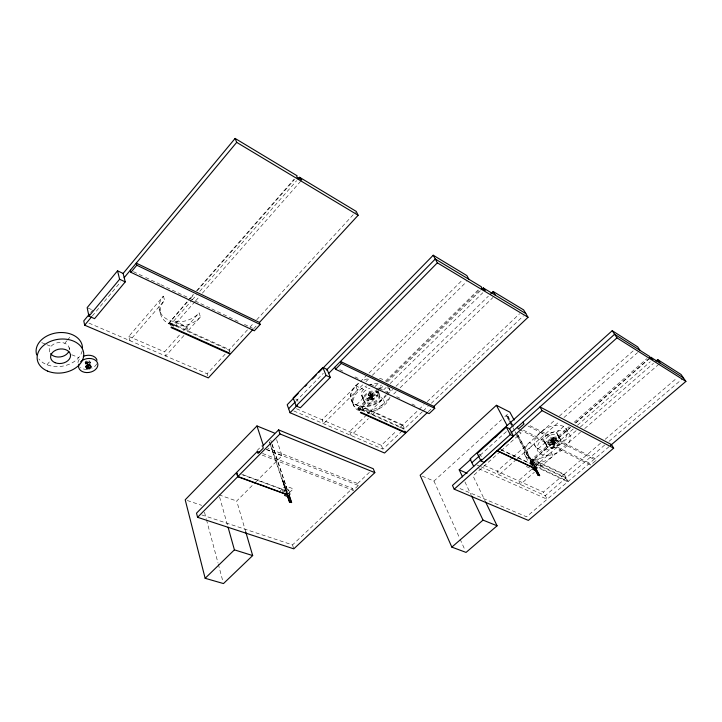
<?xml version="1.0" encoding="UTF-8"?>
<svg xmlns="http://www.w3.org/2000/svg" width="722" height="722" viewBox="0 0 722 722"><rect width="100%" height="100%" fill="white"/><g stroke="black" fill="none" stroke-linecap="round" stroke-linejoin="round"><path stroke-width="0.54" stroke-dasharray="3.61 2.71" d="M358.229 407.849L359.213 408.291L360.016 410.249L358.067 409.365L358.229 407.849L381.415 385.052M88.4 363.121C85.349 364.141 90.16 361.93 87.037 362.606M194.985 301.597L173.479 326.082L168.352 323.772L187.558 301.101M370.837 394.113C368.419 391.459 374.989 406.342 370.991 394.582M47.002 364.763L49.827 361.352M64.809 343.284L66.785 340.901M67.444 340.107L71.388 335.351M90.674 312.581L92.741 310.09M92.272 316.019L120.637 281.914M87.263 363.401L88.147 362.354M163.416 296.137L164.571 300.271L129.798 340.622L128.778 336.425L163.416 296.137A22.635 17.021 -14.9 0 0 173.298 321.371L178.885 321.813A22.635 17.021 -14.9 0 0 199.137 312.861L200.4 316.958L188.054 330.866L186.845 326.75L175.392 321.534L174.923 322.075L176.096 326.209L176.565 325.667L175.392 321.534M188.298 300.253L193.478 294.323M196.438 290.939L294.134 179.164M168.352 323.772L187.639 301.706M190.608 298.312L194.317 294.071M197.286 290.677L294.486 179.516M170.446 325.478L169.869 323.393L170.338 322.851L169.056 322.274M173.479 326.082L171.619 323.429L191.592 300.623M192.332 299.774L196.772 294.711M199.732 291.327L296.652 180.671M195.725 300.749L199.434 296.534M202.395 293.15L301.011 180.843M183.939 335.504L165.717 356.027L164.598 351.867L180.563 333.835M183.469 330.559L186.375 327.274L174.923 322.075M186.845 326.75L199.137 312.861M207.746 375.846L207.133 373.779L225.147 354.159M230.038 351.605L229.37 349.556L249.126 328.05M249.884 327.219L253.684 323.086M256.716 319.774L355.468 212.232M253.63 328.763L257.267 324.81M530.643 460.907L529.966 459.553L530.273 460.203M295.713 401.477L323.312 373.31M257.041 450.6L261.761 445.799M245.787 532.033L236.699 501.014L255.001 482.747M255.796 481.953L282.058 455.735L276.454 439.22M360.26 381.748L365.828 376.198M369.005 373.03L462.865 279.531M362.715 384.835L323.582 423.715L322.075 419.78L359.466 382.543A19.647 13.032 -23.2 0 0 356.307 404.735A19.647 13.032 -23.2 0 0 385.683 394.979M365.91 381.658L369.113 378.49M372.308 375.314L466.565 281.697M356.488 404.825L363.807 397.605A8.42 5.586 -23.2 0 0 377.137 391.784M374.898 386.667L378.635 382.985M282.501 480.338L282.825 480.96L269.541 441.431M282.636 480.744C284.062 481.818 281.526 480.744 283.033 480.762M282.807 481.267C284.378 482.458 281.706 481.466 283.168 481.141M282.997 481.845C284.459 482.828 281.896 481.953 283.385 481.764M385.413 381.126L478.154 289.928M283.159 482.323C284.612 483.208 282.058 482.476 283.547 482.224M283.295 482.729C284.775 483.722 282.167 482.819 283.71 482.666M369.664 397.804L371.117 396.378L373.148 396.279L374.059 398.354L372.615 399.771L370.585 399.88L369.664 397.804L369.989 398.562L371.442 397.136L373.473 397.037L373.148 396.279M358.067 409.365L377.299 390.467M378.102 389.672L382.1 385.738M386.108 381.803L479.877 289.666M283.457 483.208C285.028 484.3 282.32 483.352 283.854 483.108M283.656 483.803C285.262 484.958 282.51 483.993 284.044 483.65M361.379 410.331L360.188 408.733L379.483 389.781M380.286 388.996L384.312 385.043M387.533 381.884L481.628 289.495M284.215 485.04C282.699 484.002 285.343 484.886 283.827 485.166L284.63 485.437L283.827 485.166M370.585 399.88L370.26 399.122L372.29 399.022L373.734 397.605L374.059 398.354M284.306 486.61L284.269 485.662L284.928 487.16L284.883 486.204M279.243 491.899L281.869 489.326L282.537 491.33M362.778 410.34L380.503 392.976M383.725 389.817L386.144 387.443M390.169 383.499L482.828 292.726M284.54 487.305L285.154 487.837L284.54 487.305L285.136 486.953M285.407 488.595C283.674 487.188 286.58 488.424 285.01 488.713L285.858 489.101L285.01 488.713M283.195 491.375L284.36 490.238L241.762 474.562M285.235 492.043L284.567 490.03L285.741 488.893L288.719 489.994L290.063 494.001M286.399 490.734C286.237 491.781 284.973 489.498 285.858 489.101M286.183 490.942L285.75 490.085M285.921 490.157L285.488 489.308M286.174 492.467L288.719 489.994M366.722 414.807L349.502 431.603L351.054 435.492L368.346 418.679M367.507 414.049L370.639 410.989L372.281 414.861M386.351 395.665L371.099 410.547L372.732 414.41L390.485 397.163M387.154 394.88L392.777 389.402M395.99 386.261L488.352 296.191M289.54 492.503L293.312 488.839L285.37 485.888L282.076 489.119L283.412 493.135M393.707 394.022L396.125 391.667M400.159 387.75L492.909 297.554M296.426 408.724L381.324 445.33L396.649 430.745M399.88 427.677L402.298 425.375L403.995 429.184L358.753 408.742L359.565 410.701M402.298 425.375L361.884 407.009L363.509 410.89L363.96 410.439L362.336 406.567L402.75 424.942L418.264 410.177M419.085 409.392L423.985 404.735M427.253 401.622L519.542 313.781M293.764 410.926L382.94 449.165L402.371 430.727M422.37 411.748L404.446 428.76L360.188 408.733M423.182 410.98L428.074 406.342M431.332 403.246L523.387 315.893M428.236 411.702L431.44 408.67M201.844 514.939L292.518 544.893L352.408 488.388L353.166 490.346L358.338 485.473L357.58 483.514L267.835 448.154M357.58 483.514L370.115 471.692M532.845 465.04L531.699 462.802L532.051 463.551M422.108 476.078L433.958 481.06L501.537 419.717M504.877 416.684L508.207 413.661M512.241 426.892L506.673 415.836L508.162 416.585L511.302 422.487M506.456 416.034L508.162 416.585M480.22 455.167L506.925 431.142M500.373 451.485L473.027 475.888L485.058 500.842M501.194 450.745L521.076 433.001L518.17 431.557M512.313 457.739L497.106 471.186L498.947 474.841L516.311 459.535M513.152 456.99L555.182 419.825M559.388 416.107L634.304 349.863M531.473 463.001L531.933 462.703L530.309 460.203M517.132 458.813L559.785 421.206M564.008 417.478L637.526 352.661M527.719 455.329L527.962 455.925L515.093 431.639M527.917 455.708C532.06 461.936 528.54 458.885 528.188 455.726M528.233 456.909L528.694 456.656M528.468 457.351L528.919 457.071M538.152 448.84L545.363 442.514M556.283 432.929L563.62 426.494M528.666 457.721L529.145 457.468M528.892 458.154L529.352 457.883M551.608 440.384L552.52 439.59M573.25 428.94L533.459 463.659L530.426 462.224L530.219 460.762L569.126 426.711M574.198 422.271L646.948 358.608M532.728 459.246L534.668 462.865L534.217 463.253L532.285 459.643L532.728 459.246L564.225 474.264L568.178 481.403L538.964 467.621M532.917 464.76L532.475 465.158L530.526 461.511L530.977 461.114L532.917 464.76L534.93 465.717M551.96 443.019L553.386 441.774L555.11 441.656L555.498 442.369L555.796 443.498L554.379 444.734L552.655 444.851L551.96 443.019L552.655 444.851M530.787 461.71L531.23 461.394L530.67 460.88M530.426 462.224L570.272 427.379M575.362 422.939L648.275 359.186M533.459 463.659L531.735 461.475L570.615 427.487M575.687 423.056L649.222 358.78M533.45 460.194L529.957 463.244L531.915 466.917M552.357 443.723L553.774 442.478L555.498 442.369M531.708 462.901L531.013 461.52M552.258 444.147L553.982 444.03L555.408 442.785L555.11 441.656M530.399 465.41L531.636 464.336L501.258 450.005M500.463 449.319L531.861 464.138L533.098 463.064L535.372 464.138L537.33 467.802M532.24 464.445L532.692 464.129L532.087 463.533M577.483 425.249L650.296 361.74M533.071 464.842L532.637 465.185L532.692 464.129M532.683 466.484L535.372 464.138M531.663 469.345L518.459 480.834L520.327 484.453L534.406 472.242M535.796 465.753L539.09 462.883L541.031 466.484L538.549 468.641M576.102 430.673L539.533 462.495L541.482 466.105L580.47 432.27M580.353 426.973L653.473 363.337M536.32 465.852L539.505 463.082M584.703 428.597L659.285 363.879M484.092 465.302L543.368 492.088L563.783 474.643L567.736 481.782L538.513 468.009M564.225 474.264L600.894 442.938M605.153 439.301L676.785 378.102M604.711 445.014L566.192 477.829L531.735 461.475M608.989 441.368L682.606 378.662M609.043 446.692L526.528 516.781L458.641 488.027M519.38 429.536L590.65 464.977L596.092 460.365L595.045 458.578L528.991 425.195M284.062 485.87L284.63 485.437M284.766 487.991L285.361 487.63M371.884 398.021C369.881 397.768 373.707 396.703 371.514 398.508C372.823 399.69 372.381 396.856 371.532 398.697M371.857 398.138L372.525 398.219M285.533 490.292L286.138 489.949M283.647 484.633L284.251 484.281M553.738 443.931L554.559 443.407L552.619 439.942L551.897 440.059L553.81 443.958L554.514 443.561L554.135 442.694L553.242 442.956L554.135 442.694M187.269 500.499L201.718 505.364M218.974 494.841L236.699 501.014M243.034 474.733L284.567 490.03M262.194 455.104L353.166 490.346M262.582 453.47L352.408 488.388M266.418 449.364L358.338 485.473M266.517 449.635L282.058 455.735M41.723 342.625L45.847 344.295M46.885 344.71L51.009 346.38M71.731 354.755L78.716 357.58M88.968 323.113L207.133 373.779M128.778 336.425L164.598 351.867M88.075 308.05L91.811 309.684M295.713 399.013L297.401 399.762L298.141 401.757M478.794 468.686L547.159 499.254L543.368 492.088M476.971 464.968L480.031 466.34M480.897 466.737L545.254 495.662L565.75 478.199L530.526 461.511M171.619 323.429L229.37 349.556M169.869 323.393L228.901 350.071L229.569 352.119M478.867 454.174L480.491 454.923L481.881 457.721M369.89 394.338L370.9 394.817M355.594 385.71L363.482 389.411M375.142 394.871L382.795 398.454M526.257 466.475L531.32 468.849M133.426 271.671L144.626 276.986M145.645 277.474L159.905 284.251M160.925 284.73L210.842 308.438M211.862 308.926L228.161 316.669M229.181 317.148L238.341 321.507M244.46 324.404L252.61 328.275M339.8 369.691L342.851 371.144M355.053 376.938L358.103 378.382M370.296 384.176L374.366 386.108M379.447 388.526L384.528 390.936M385.548 391.423L389.609 393.355M396.73 396.73L399.78 398.183M411.973 403.977L415.024 405.421M530.219 460.762L530.977 461.114M532.285 459.643L563.783 474.643M523.405 430.177L589.621 463.19L590.65 464.977M527.999 426.034L596.092 460.365M540.209 432.397L546.292 435.456M555.29 439.996L561.202 442.974M551.689 439.797L552.474 440.194M551.761 440.483L552.655 440.014M565.877 428.272L568.981 433.669M557.258 433.687L560.317 439.093M553.548 438.651A1.949 1.128 -27.7 0 1 551.364 440.862A1.949 1.128 -27.7 0 1 550.534 439.093A1.949 1.128 -27.7 0 1 553.548 438.651L553.927 439.328A1.949 1.128 -27.7 0 1 551.743 441.53A1.949 1.128 -27.7 0 1 550.913 439.77A1.949 1.128 -27.7 0 1 553.927 439.328M555.408 442.785L555.796 443.498M553.079 439.499A1.119 0.65 -27.7 0 1 551.761 440.754A1.119 0.65 -27.7 0 1 551.355 439.698A1.119 0.65 -27.7 0 1 553.079 439.499L553.205 439.725A1.119 0.65 -27.7 0 1 551.888 440.98A1.119 0.65 -27.7 0 1 551.482 439.924A1.119 0.65 -27.7 0 1 553.205 439.725M552.998 439.707L554.135 441.738M553.386 441.774L553.774 442.478M553.982 444.03L554.379 444.734M551.382 440.718L552.52 442.748M550.083 440.411L550.453 441.088M544.379 441.765L547.375 447.198M534.542 444.761L537.493 450.212M533.098 463.064L535.056 466.728M511.835 423.462L513.929 427.397M518.125 435.258L534.379 465.708M507.945 416.784L510.048 420.709M510.571 421.693L512.142 424.644M516.862 433.48L534.154 465.907M506.673 415.836L512.458 426.702M512.981 427.686L514.56 430.646M516.447 434.788L527.493 455.528M531.861 464.138L532.836 465.979M524.506 454.264L526.437 457.901M464.932 481.89L471.114 494.967M433.958 481.06L459.634 538.143M460.094 539.154L465.139 550.372M389.077 388.138L389.943 390.07M402.75 424.942L405.304 430.673M379.591 394.582L377.895 390.71A8.438 5.577 -23.2 0 1 371.713 399.437A8.438 5.577 -23.2 0 1 362.146 396.477A8.438 5.577 -23.2 0 1 369.971 388.255M372.056 393.093L372.372 393.824M371.487 394.022L371.586 394.266A1.236 0.821 -23.2 0 1 369.881 395.457A1.236 0.821 -23.2 0 1 369.691 394.022A1.236 0.821 -23.2 0 1 371.55 394.23M371.442 394.392L372.381 396.568M371.117 396.378L371.442 397.136M372.29 399.022L372.615 399.771M369.511 395.232L370.449 397.416M368.274 395.078L368.581 395.8M361.623 395.521L364.078 401.351M381.324 445.33L382.94 449.165M351.343 400.006L353.753 405.863M270.768 440.113L271.824 443.281M272.185 444.337L288.069 491.844M271.977 444.535L287.861 492.052M285.741 488.893L287.076 492.909M269.333 441.638L270.389 444.788M270.741 445.844L282.284 480.545M284.36 490.238L285.028 492.251M292.518 544.893L293.8 548.855M186.375 327.274L187.585 331.398M219.578 496.998L227.448 525.038M170.338 322.851L170.924 324.927M159.345 309.53L160.483 313.673M204.479 512.205L206.212 518.694M206.492 519.768L218.008 563.025M218.297 564.108L222.899 581.4M90.042 362.074L90.205 362.868M85.151 362.615L85.304 363.419M69.122 347.598L69.529 349.755M388.598 387.867A19.747 13.014 -23.2 0 1 390.638 393.427M390.051 397.073A19.747 13.014 -23.2 0 1 364.637 412.027M358.906 410.656A19.747 13.014 -23.2 0 1 353.428 398.788A19.747 13.014 -23.2 0 1 366.46 385.936M368.41 385.169A19.747 13.014 -23.2 0 1 380.088 383.716M363.771 397.587A8.42 5.586 -23.2 0 1 367.047 387.028M387.651 385.079A19.647 13.032 -23.2 0 1 386.243 394.077M363.96 380.106A19.647 13.032 -23.2 0 1 368.861 378.454M379.456 378.274A19.647 13.032 -23.2 0 1 384.754 380.828M200.4 316.958A22.716 17.021 -14.9 0 1 180.076 325.947L174.471 325.505A22.716 17.021 -14.9 0 1 164.571 300.271M49.701 351.966A9.982 7.238 -7.9 0 1 58.563 342.544A9.982 7.238 -7.9 0 1 69.321 349.475M82.173 350.838A23.303 16.904 -7.9 0 1 63.076 366.063A23.303 16.904 -7.9 0 1 38.835 358.906M86.712 363.689A1.426 1.02 -9.6 0 1 86.793 362.164A1.426 1.02 -9.6 0 1 88.86 362.191A1.426 1.02 -9.6 0 1 88.418 363.707M86.532 363.762A1.426 1.02 -9.6 0 1 86.947 362.363A1.426 1.02 -9.6 0 1 88.842 362.39A1.426 1.02 -9.6 0 1 88.761 363.789M96.703 363.843A9.711 6.976 -9.6 0 1 91.856 368.256M86.992 369.366A9.711 6.976 -9.6 0 1 80.377 367.561M77.949 362.679A9.711 6.976 -9.6 0 1 81.189 357.561M86.676 363.617A1.218 0.875 -9.6 0 1 87.127 362.444A1.218 0.875 -9.6 0 1 88.734 362.543A1.218 0.875 -9.6 0 1 88.553 363.735M85.945 363.798A2.464 1.778 -9.6 0 1 85.945 361.162A2.464 1.778 -9.6 0 1 89.546 361.099A2.464 1.778 -9.6 0 1 88.914 363.744M85.692 364.267A2.473 1.778 -9.6 0 1 86.099 361.957A2.473 1.778 -9.6 0 1 89.248 361.605A2.473 1.778 -9.6 0 1 89.934 363.789M535.092 459.327L531.311 459.201A17.725 10.27 -27.3 0 1 530.047 442.054L532.015 445.691A17.77 10.252 -27.2 0 0 533.242 462.829L537.033 462.937A17.77 10.252 -27.2 0 0 553.124 455.997L551.13 452.405A17.725 10.27 -27.3 0 1 535.092 459.327M366.812 410.583L362.254 410.358A19.72 13.014 -23.2 0 1 357.426 390.088L355.793 386.198A19.656 13.023 -23.2 0 0 360.639 406.477L365.179 406.712A19.656 13.023 -23.2 0 0 383.003 398.932L384.691 402.786A19.72 13.014 -23.2 0 1 366.812 410.583M551.301 448.416A7.671 4.431 -27.7 0 0 560.841 440.122A7.671 4.431 -27.7 0 0 549.352 440.853A7.671 4.431 -27.7 0 0 551.301 448.416M547.799 455.365A17.915 10.334 -27.7 0 0 570.19 436.088A17.915 10.334 -27.7 0 0 543.449 437.649A17.915 10.334 -27.7 0 0 547.799 455.365M548.296 443.001A7.644 4.44 -27.7 0 0 557.781 434.716A7.644 4.44 -27.7 0 0 546.337 435.42A7.644 4.44 -27.7 0 0 548.296 443.001M544.83 449.95A17.833 10.352 -27.7 0 0 567.095 430.7A17.833 10.352 -27.7 0 0 540.435 432.198A17.833 10.352 -27.7 0 0 544.83 449.95M553.016 442.902A0.957 0.551 -27.7 0 0 554.207 441.864A0.957 0.551 -27.7 0 0 552.763 441.963A0.957 0.551 -27.7 0 0 553.016 442.902M550.796 447.505A7.671 4.431 -27.7 0 0 560.335 439.22A7.671 4.431 -27.7 0 0 548.846 439.942A7.671 4.431 -27.7 0 0 550.796 447.505M549.289 444.797A7.653 4.431 -27.7 0 0 558.801 436.512A7.653 4.431 -27.7 0 0 547.339 437.225A7.653 4.431 -27.7 0 0 549.289 444.797M551.879 440.871A0.957 0.551 -27.7 0 0 553.07 439.833A0.957 0.551 -27.7 0 0 551.626 439.933A0.957 0.551 -27.7 0 0 551.879 440.871M369.98 395.701A1.236 0.821 -23.2 0 0 371.659 394.474A1.236 0.821 -23.2 0 0 369.799 394.257A1.236 0.821 -23.2 0 0 369.98 395.701M370.928 397.741A1.056 0.695 -23.2 0 0 372.426 396.748A1.056 0.695 -23.2 0 0 370.891 396.486A1.056 0.695 -23.2 0 0 370.928 397.741M367.498 402.948A8.456 5.577 -23.2 0 0 379.483 395.051A8.456 5.577 -23.2 0 0 367.245 392.894A8.456 5.577 -23.2 0 0 367.498 402.948M369.998 395.557A1.056 0.695 -23.2 0 0 371.487 394.564A1.056 0.695 -23.2 0 0 369.953 394.302A1.056 0.695 -23.2 0 0 369.998 395.557M369.375 395.629A2.148 1.417 -23.2 0 0 372.2 393.436A2.148 1.417 -23.2 0 0 368.924 393.183A2.148 1.417 -23.2 0 0 369.375 395.629M369.691 396.36A2.148 1.417 -23.2 0 0 372.507 394.167A2.148 1.417 -23.2 0 0 369.231 393.905A2.148 1.417 -23.2 0 0 369.691 396.36M367.913 403.923A8.465 5.577 -23.2 0 0 379.907 396.017A8.465 5.577 -23.2 0 0 367.66 393.869A8.465 5.577 -23.2 0 0 367.913 403.923"/><path stroke-width="1.08" d="M117.542 270.813L87.145 307.644L88.95 316.218L94.582 318.655L125.24 281.887L123.137 273.448L117.542 270.813L119.617 279.261L125.24 281.887M89.293 314.25L83.779 320.893L84.664 325.18L208.369 377.913L230.228 354.168L171.033 327.562L171.502 327.021L230.706 353.654L252.862 329.593M123.137 273.448L235.11 138.434L297.094 175.78L296.706 176.971L301.751 180.004L299.612 177.296L298.132 178.984M88.95 316.218L119.617 279.261M84.664 325.18L91.577 316.85M124.184 277.645L236.69 142.369L235.11 138.434M130.908 272.32L136.819 265.227L136.259 263.124L259.451 322.436L260.182 324.476L254.343 330.802L130.908 272.32L130.366 270.218M85.873 366.415L87.263 364.781L89.772 364.691L90.882 366.235L91.044 367.065L89.663 368.689L87.154 368.789L85.873 366.415L87.154 368.789M86.044 367.245L87.434 365.612L89.934 365.522L91.044 367.065M259.451 322.436L358.13 215.273L356.226 211.402L299.612 177.296M274.351 433.019L256.96 425.944L185.202 499.804L205.147 578.295L223.477 583.566L252.682 555.57L245.787 532.033M322.905 367.462L293.177 397.903L296.11 405.945L300.352 407.786L330.306 377.398L327.102 369.438L322.905 367.462L326.082 375.431L330.306 377.398M298.186 393.49L287.194 404.735L290.054 412.731L384.564 453.019L405.701 433.029L404.843 431.106M305.253 386.252L306.823 384.645M312.319 379.023L316.245 374.998M318.601 372.588L433.218 255.245L466.845 275.569L468.957 279.315M288.62 408.724L295.208 402.001M326.47 370.088L435.276 259.027L481.348 286.778L481.475 288.087L485.247 290.352L483.235 287.916L481.628 289.495M296.11 405.945L326.082 375.431M290.054 412.731L297.401 405.259M328.7 373.409L437.351 262.835L433.218 255.245M335.531 369.267L341.28 363.428L340.459 361.442L433.841 406.405L434.752 408.318L429.139 413.616L335.531 369.267L334.719 367.281M259.442 452.252L257.357 451.44L236.699 472.396L237.926 476.502L285.903 494.056L287.076 492.909L290.063 494.001L288.15 495.87M287.509 496.483L284.522 495.4L285.695 494.263L237.718 476.719L236.491 472.612L196.51 513.18L197.584 517.313L293.8 548.855L374.844 472.63L373.256 468.731L278.593 429.888L262.618 446.097L263.286 448.136L258.007 453.479L257.357 451.44M197.584 517.313L279.992 433.949L278.593 429.888M490.761 293.836L493.171 291.489L523.63 309.9L528.044 317.283L433.841 406.405M205.147 578.295L234.415 549.848L228.062 527.195M289.396 501.889L291.598 502.404L289.396 501.889L286.453 493.072M427.424 412.479L406.152 432.595L360.838 412.208L360.377 412.659L405.701 433.029M514.145 420.087L509.876 412.145L496.393 405.286L420.132 475.247L451.837 547.114L466.06 552.411L497.088 525.806L485.545 501.844M640.062 350.423L637.67 346.885L612.211 330.694L470.076 458.966L473.686 466.412M506.339 427.171L477.233 453.425L480.933 460.907L484.2 462.396L513.495 436.187L509.57 428.769L506.339 427.171L510.264 434.608L513.495 436.187M462.549 476.863L459.21 469.823L470.87 459.309M495.012 437.541L497.512 435.285M471.881 462.676L479.39 455.916M509.434 428.886L614.584 334.277L649.484 356.388L649.971 357.706L652.841 359.52L650.919 357.3L649.222 358.78M481.556 459.354L452.468 485.419L454.21 489.182L528.369 520.4L613.664 448.163L611.507 444.599L539.966 406.919L542.051 410.619L613.664 448.163M510.86 433.029L616.976 337.869L685.9 381.415L610.478 445.474M480.933 460.907L510.264 434.608M454.21 489.182L542.051 410.619M656.027 361.117L657.724 359.637L681.045 374.465L685.9 381.415M497.061 450.862L533.594 468.009L532.349 469.083L534.632 470.148L537.33 467.802L535.056 466.728L533.82 467.811L497.287 450.654M451.837 547.114L483.027 520.111L497.088 525.806M537.881 475.022L539.623 475.536L537.881 475.022L533.684 467.152M234.415 549.848L252.682 555.57M279.992 433.949L374.844 472.63M459.21 469.823L467.107 473.289M136.819 265.227L260.182 324.476M341.28 363.428L434.752 408.318M483.235 287.916L525.833 313.574M236.69 142.369L358.13 215.273M437.351 262.835L528.044 317.283M650.919 357.3L683.463 377.931M657.724 359.637L660.134 363.139M612.211 330.694L616.976 337.869M493.171 291.489L495.337 295.208M522.981 422.153L524.01 424.022L518.378 429.039L517.385 427.18M534.903 466.692L539.623 475.536M536.247 469.832L539.397 475.726M533.91 466.953L538.107 474.823M533.17 467.405L534.632 470.148M496.393 405.286L506.997 425.321M471.592 495.969L483.027 520.111M289.125 495.012L291.598 502.404M289.269 496.276L291.39 502.611M286.67 492.864L289.612 501.682M256.96 425.944L263.422 445.7M89.772 364.691L89.934 365.522M89.492 367.859L89.663 368.689M87.263 364.781L87.434 365.612M68.852 351.361A9.982 7.238 -7.9 0 1 60.242 356.93A9.982 7.238 -7.9 0 1 50.594 353.69M36.696 354.899A23.303 16.904 -7.9 0 1 56.569 332.878A23.303 16.904 -7.9 0 1 82.479 347.968M87.037 365.585A1.218 0.875 -9.7 0 1 89.149 364.89M80.647 361.758A9.738 6.976 -9.7 0 1 96.73 361.487A9.738 6.976 -9.7 0 1 89.05 372.444A9.738 6.976 -9.7 0 1 79.041 364.041M83.283 356.361A9.711 6.976 -9.6 0 1 97.037 360.197M87.94 367.083C88.815 368.843 89.799 365.63 87.949 367.056C88.743 368.843 89.763 365.639 87.94 367.083M55.116 362.706A10.045 7.247 -8.1 0 0 70.539 355.955A10.045 7.247 -8.1 0 0 56.027 350.062A10.045 7.247 -8.1 0 0 55.116 362.706M47.589 371.099A23.429 16.904 -8.1 0 0 83.725 355.522A23.429 16.904 -8.1 0 0 50.026 341.569A23.429 16.904 -8.1 0 0 47.589 371.099"/></g></svg>
